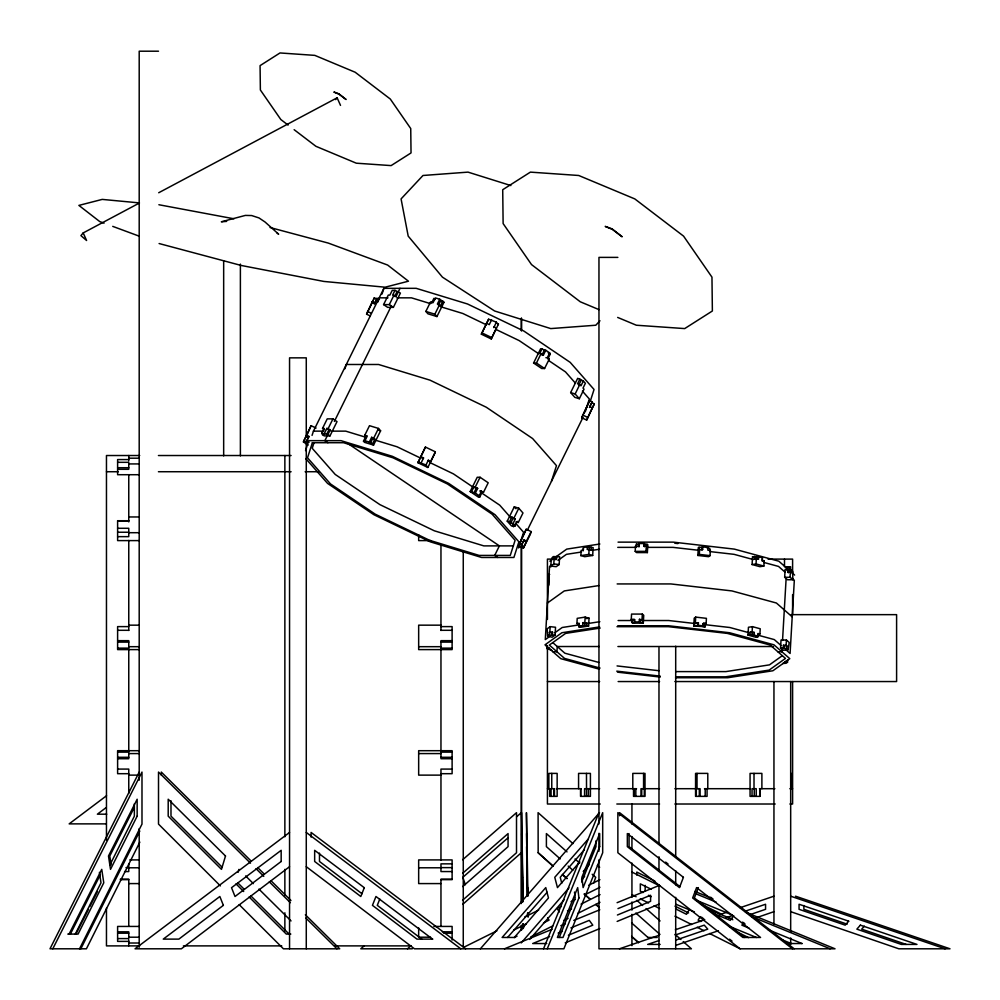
<?xml version="1.0" encoding="UTF-8"?>
<svg xmlns="http://www.w3.org/2000/svg" width="1000" height="1000" viewBox="0 0 1000 1000"><rect width="100%" height="100%" fill="white"/><g stroke="black" fill="none" stroke-linecap="round" stroke-linejoin="round"><path stroke-width="1.5" d="M527.525 895L527.562 887.613L527.7 895.4M550.837 566.062L551.138 560.825L552.125 557.625L553.55 556.6L559.625 556.712L559.163 564.55L556.2 566.675L550.837 566.062L553.8 563.938L559.163 564.55M547.575 636.013L547.2 628.775L550.175 626.65L555.538 627.263L555.087 635.1L552.112 637.225L547.575 636.013L549.012 635L555.087 635.1M551.812 650.413L546.987 648.55L546.475 645.35M549.012 635L549.862 631.875L552.55 632.188L552.4 634.8M556.938 556.4L556.075 559.525L553.4 559.212L553.55 556.6M549.862 631.875L550.175 626.65M553.8 563.938L554.1 558.713L556.788 559.012M551.688 635.3L552.55 632.188M556.075 559.525L556.225 556.912M576.912 623.562L577.212 618.337L585.15 617.112L589.05 618.175L588.6 626.013L580.662 627.238L578.713 626.712L578.862 624.1L576.912 623.562L579.138 623.225L578.987 625.837L580.938 626.362L578.713 626.712M580.85 555.625L581.15 550.4L583.375 550.062L583.525 547.438L587.337 546.85L593.138 547.625L592.688 555.462L584.75 556.688L580.85 555.625L588.787 554.4L592.688 555.462M583.1 550.925L583.25 548.312M582.8 625.25L582.95 622.638L586.8 622.875L586.65 625.487L578.987 625.837M587.337 546.85L587.188 549.462L591.038 549.7L591.188 547.087M584.75 625.775L584.9 623.162L586.8 622.875M584.85 622.337L585.15 617.112M588.787 554.4L589.288 547.388M631.263 619.3L631.562 614.075L642.337 614.075L643.737 615.3L643.288 623.138L632.513 623.138L631.263 619.3L634.288 619.3L634.837 622.525L631.812 622.525M638.675 543.525L643.85 543.525L647.825 544.75L647.375 552.587L636.6 552.587L635.2 551.362L635.5 546.138L639.225 546.75L638.675 543.525L638.525 546.138M639.375 544.138L636.35 544.138L636.2 546.75L635.5 546.138M642.588 622.525L639.312 621.912L639.462 619.3L642.738 619.913L643.288 623.138M644.55 544.138L644.4 546.75L643.85 543.525M640.013 622.525L639.462 619.3M642.038 619.3L642.337 614.075M647.375 552.587L645.975 551.362L646.275 546.138L643.7 546.138M647.125 544.138L646.975 546.75L646.275 546.138M705.225 626.712L693.763 626.013L694.212 618.175L695.7 617.112L706.425 618.337L706.125 623.562L702.825 623.8L702.663 626.425L705.225 626.712L705.387 624.1M697.85 555.462L698.3 547.625L702.788 546.9L707.95 547.5L707.8 550.112L710.362 550.4L710.062 555.625L708.575 556.688L697.85 555.462L699.325 554.4L710.062 555.625M694.5 625.487L694.65 622.875L698.4 622.688L698.25 625.3L693.763 626.013M699.038 547.087L698.888 549.7L702.638 549.513L702.788 546.9M695.4 622.337L695.7 617.112M699.325 554.4L699.638 549.175M697.513 625.825L698.4 622.688M702.05 547.438L701.9 550.05L702.638 549.513M702.663 626.425L703.562 623.275L706.125 623.562M704.488 627.238L704.712 623.325M748 635.1L748.45 627.263L752.425 626.65L760.225 628.775L759.925 634L757.938 634.3L757.788 636.912L755.812 637.225L748 635.1L754.15 635.087L757.913 636.1L758.062 633.488L759.925 634M752.087 564.55L752.537 556.712L758.7 556.688L762.45 557.712L762.3 560.325L764.163 560.825L763.863 566.062L759.9 566.675L752.087 564.55L756.05 563.938L763.863 566.062M749.987 634.8L750.138 632.188L752.113 631.875L754.3 632.475L754.15 635.087M756.712 557L756.562 559.612L754.375 559.012L754.525 556.4M752.113 631.875L752.425 626.65M756.05 563.938L756.35 558.713L758.538 559.3L758.7 556.688M752.175 635.388L752.325 632.775L754.3 632.475M762.337 558.525L762.175 561.138L764.163 560.825M780.575 647.862L781.038 640.025L786.425 640.025L789.212 642.475L788.1 649.725L783.375 650.312L780.575 647.862L786.75 648.55L788.1 649.725M784.663 577.3L785.125 569.462L791.287 570.15L792.638 571.325L792.85 579.75L787.463 579.75L784.663 577.3L790.05 577.3L792.85 579.75M782.038 649.137L781.888 651.75L777.837 651.75M782.537 640.425L786.162 577.925M783.275 647.862L783.425 645.25L786.125 645.25L786.9 645.938L786.75 648.55M788.6 570.15L788.45 572.762L787.663 572.075L787.812 569.462M784.062 648.55L784.212 645.938L783.425 645.25M786.125 645.25L786.425 640.025M790.05 577.3L790.362 572.075L787.663 572.075M791.287 570.15L791.137 572.762L790.362 572.075M782.688 663.475L786.075 663.275L787.513 662.25L787.663 659.638M238.088 872.35L238.988 869.362M308.137 445.1L303.438 441.95L303.863 440.625L311.112 425.688L316.062 428.062M311.112 425.688L306.875 435.238M303.863 440.625L306.337 441.812L308.888 436.4L306.413 435.213M306.337 441.812L308.888 436.4M305.55 450.613L308.738 440.662L341.025 440.662L392.362 456.312L448.738 483.413L495.062 514.712L518.9 541.825L513.9 557.475L481.6 557.475L430.275 541.825L373.888 514.712L327.575 483.413L305.712 458.562M312.062 435.4L313.438 431.138L383.888 288.325L416.175 288.325L467.5 303.975L523.888 331.075L570.2 362.375L594.05 389.487L590.4 400.863M313.988 442.8L312.225 448.3L335.225 474.45L379.913 504.637L434.3 530.788L483.825 545.887L513.413 545.887M344.938 368.762L346.312 364.487L378.6 364.487L429.938 380.138L486.312 407.25L532.625 438.55L556.475 465.65L551.462 481.3M370.3 315.963L366.587 314.188L372.175 301.913L374.65 303.1L374.438 303.762L371.962 302.575L372.175 301.913M373.888 299.125L374.312 297.812L376.788 299L374.438 303.762M376.788 299L376.987 298.337L379.462 299.538M377.812 302.113L379.188 297.838L387.987 297.838M382.062 294.012L383.888 288.325M417.95 462.725L425.438 447.062L435.337 451.825L434.888 453.2L427.85 467.475L417.95 462.725L425.438 447.062M418.162 462.038L425.925 464.963L427.85 467.475M420.737 456.587L423.512 457.912L423.288 458.6L420.513 457.275M430.637 461.35L428.275 460.213L428.05 460.9L430.412 462.038L435.337 451.825M498.512 323.975L491.25 338.95L481.35 334.188L488.612 319.212L496.375 322.15L498.3 324.663M486.262 323.975L486.488 323.288L489.263 324.625L491.613 319.862M488.612 319.212L481.35 334.188M491.25 338.95L496.388 328.05L494.025 326.912L493.8 327.6L496.375 322.15M496.163 328.738L496.388 328.05M518.312 546.263L526.237 529.225L531.188 531.613L530.3 534.362L523.475 547.987L518.312 546.263L526.237 529.225M518.587 547.95L523.6 532.3L515.65 523.263M523.888 546.663L521.413 545.475L524.012 539.938L526.487 541.125L523.475 547.987M521.413 545.475L524.012 539.938M591.862 402.65L594.338 403.85L586.663 420.1L581.712 417.725L589.637 400.7L592.112 401.887L589.513 407.413L592.112 401.887M585.25 411.812L589.35 399L582.4 391.1M589.637 400.7L581.712 417.725M586.663 420.1L592.238 407.837L589.763 406.65M592.238 407.837L591.987 408.6L594.338 403.85M593.65 883.2L595.7 877.312L592.188 874.262M698.337 887.613L694.375 897.962L744.638 937.463M379.787 899.025L377.287 905.35L421.775 939.112M559.263 937.463L575.225 897.962L574.5 892.038M581.688 881.95L595.95 846.637L595.95 840.837M543.538 948.8L598.962 812.675M547.263 948.8L602.688 812.675L602.688 852.75L563.888 948.8L414.438 948.8L306.275 866.7M371.962 302.575L374.312 297.812M303.438 441.95L305.788 437.188M366.587 314.188L373.3 300.325M374.65 303.1L376.987 298.337M322.537 428.387L327.238 418.862L332.95 418.862L337.013 421.613L329.975 435.9L324.263 435.9L322.225 434.525L323.825 434.525L321.788 433.15L324.137 428.387L322.537 428.387L324.575 429.762M383.587 304.613L388.288 295.087L389.888 295.087L392.238 290.338L394.988 290.338L400.412 293.087L393.375 307.362L387.663 307.362L383.587 304.613L389.3 304.613L393.375 307.362M324.538 433.15L326.887 428.387L330.288 429.762L327.938 434.525L321.788 433.15M394.988 290.338L392.638 295.087L396.037 296.462L400.025 288.325M328.25 428.387L332.95 418.862M389.3 304.613L394 295.087M326.575 434.525L328.925 429.762L330.288 429.762M397.025 291.712L394.675 296.462L396.037 296.462M327.562 435.213L324.888 440.662L327.938 442.713M334.375 421.413L391.225 306.175M364.787 435.213L369.487 425.688L378.5 428.438L380.6 430.812L373.55 445.1L364.538 442.35L363.488 441.163L365.838 436.4L364.787 435.213L367.312 435.975L364.963 440.737L366.012 441.925L363.488 441.163M425.85 311.438L430.538 301.913L433.062 302.688L435.412 297.925L439.75 299.25L444 302.275L436.95 316.562L427.938 313.812L425.85 311.438L434.862 314.188L436.95 316.562M431.587 303.1L433.938 298.337L434.988 299.538M372.5 443.9L369.3 442.062L371.65 437.3L374.85 439.15L372.5 443.9L373.55 445.1M439.75 299.25L437.4 304L440.6 305.85L442.95 301.087M370.35 443.25L372.7 438.488L371.65 437.3M440.8 300.438L438.45 305.2L440.6 305.85M373.8 437.95L378.5 428.438M434.862 314.188L439.562 304.662M420.938 463.363L423.512 457.912M425.7 465.65L428.275 460.213M482.088 492.287L479.738 497.05L478.312 497.05L470.175 491.55L477.225 477.275L480.075 477.275L488.212 482.775L483.512 492.287L480.15 490.975L483.512 492.287M547.325 357.688L549.275 359L544.575 368.512L541.712 368.512L533.587 363.025L540.625 348.738L545.763 350.275L549.675 352.925L547.325 357.688L545.9 357.688M471.613 491.55L473.95 486.788L477.663 488.338L475.312 493.1L470.175 491.55M542.05 348.738L539.7 353.5L543.413 355.037L545.763 350.275M475.387 486.788L480.075 477.275M533.587 363.025L536.438 363.025L541.138 353.5M473.888 493.1L476.238 488.338L477.663 488.338M544.338 350.275L541.987 355.037L543.413 355.037M479.738 497.05L477.8 495.737L479.225 495.737L481.575 490.975M549.675 352.925L548.25 352.925L550.188 354.237L547.837 359L549.275 359M514.85 524.188L513.675 526.575L511.425 525.887L507.238 521.125L514.275 506.85L518.787 508.212L522.975 512.975L518.275 522.5L516.025 521.812M570.638 392.587L577.688 378.312L583.362 381.012L585.375 383.312L583.025 388.062L584.025 389.2L579.338 398.725L574.825 397.35L570.638 392.587L575.15 393.963L579.338 398.725M512.913 523.837L509.487 521.812L511.838 517.05L515.262 519.075L512.913 523.837L514.925 526.125L517.275 521.362L518.275 522.5M579.938 379L577.587 383.762L581.013 385.775L583.362 381.012M510.662 523.15L513.013 518.387L511.838 517.05M578.763 385.087L581.112 380.337M514.087 517.737L518.787 508.212M575.15 393.963L579.837 384.45M527.5 529.9L582.975 417.425M526.487 541.125L531.188 531.613M75.3 934.087L100.988 882.8L99.412 872.35M109.763 865.263L134.362 816.162L134.362 803.85M79.538 948.8L141.988 824.1L141.988 772.075L52.787 948.8M80.838 948.8L139.812 831.025M139.838 842.113L86.412 948.8L50 948.8L139.2 772.075M69.075 934.087L101.75 869.362L103.775 882.8L78.088 934.087L67.787 934.087M70.375 934.087L100.262 874.862M134.25 807.537L109.787 856L111.125 864.912M75.95 934.087L88.462 909.3M89.85 906.538L97.5 891.4M689.262 909.675L686.475 914.312L675.612 908.875M700.238 916.637L698.125 920.138L700.913 921.538M733.713 915.588L730.225 920.362L712.925 913.225M743.637 922.763L741.875 925.175L749.05 928.138M83.2 232.925L80.925 235.625L86.587 240.5L83.2 232.925L139.475 202.975M335.625 99.612L337.137 97.8L340.513 105.388M579.825 861.85L557.463 887.613L554.763 877.312L588 839.338M521.188 942.938L568.987 887.887M583.237 871.488L589.338 864.463M529.688 939.425L564.275 899.6M581.562 879.688L584.625 876.175M480.363 948.8L599.513 812.675M507.575 937.463L547.163 892.25M584.4 849.7L560.225 877.312L561.763 883.2M864.325 926.15L861.688 929.15L906.175 944.412M599.963 320.763L595.8 325.225L550.75 328.587L494.613 310.988L442.438 277.15L408.2 236.125L401.075 198.912L422.975 175.487L468.025 172.125L510.863 185.562M462.713 886.587L508.062 846.637L508.062 833.587L462.688 873.25M407.488 948.8L411 945.7M462.587 900.25L516.512 852.75L516.512 812.675L462.65 859.75M462.688 904.388L521.3 852.75M364.3 945.725L360.788 948.8L412.275 948.8M516.613 816.762L521.3 812.675M508.2 837.663L462.825 877.312L465.337 884.663M289.55 866.7L181.375 948.8L135.05 948.8L289.55 832.45M106.55 795.725L69.162 823.875L106.237 823.875M105.988 807.7L97.387 814.188L106.75 814.188M549.837 561.2L552.263 559.475M554.675 557.75L566.737 549.113L599.862 544M553.4 559.212L554.1 558.713M551.95 564.7L549.538 566.425L545.3 639.587L550.125 636.138M557.987 560.388L566.438 554.338L581.487 552.013M547.425 603.013L564.312 590.925L598.95 585.575M554.95 632.688L562.2 627.5L578.763 624.95M707.95 547.5L707.212 548.025L709.775 548.312L709.625 550.925L710.362 550.4M702.825 623.8L703.562 623.275M782 655.9L769.475 664.862L725.888 671.6L676.038 671.6M785.65 661.35L784.825 661.95L787.513 662.25M158.7 192.75L337.137 97.8M517.05 936.15L514.275 937.537L548.475 897.962L545.763 887.613L502.125 937.463L515.1 937.463M543.475 922.925L549.038 920.138L547.625 917.812M567.475 910.913L571.55 908.875M581.05 904.125L600.05 894.613M530.625 937L552.812 925.888M563.913 920.337L568.075 918.263M577.775 913.4L599.963 902.3M463.5 947.412L496.912 930.825M524.75 917L538.663 910.088M588.775 885.2L599.913 879.675M513.775 930.075L526.2 923.9M561.337 906.45L557.2 908.512L559.288 911.988M570.988 901.663L575.125 899.613M586.15 894.137L599.938 887.288M568.387 935.238L592.788 925.175L589.275 920.362L570.887 927.887M617.413 915.013L650.588 901.325L650.588 895.263L617.962 908.612M565.225 942.85L599.837 928.562M617.15 921.425L658.975 904.163M504.475 948.8L552.125 929.287M560.788 925.738L565.112 923.962M573.775 920.425L599.775 909.775M617.1 902.688L658.975 885.537M549.663 936.575L532.688 943.538L546.737 943.538M558.15 933.1L562.4 931.363M676.188 939.987L707.763 929.15L704.25 925.15L675.238 935.025M751.137 914.262L765.562 909.312L765.562 904.262L745.125 911.225M676.012 945.288L718.4 930.738M756.413 917.688L773.95 911.675M619.45 948.8L659.175 935.263M675.362 929.75L704.788 919.737M719.5 914.725L726.862 912.212M740.1 907.712L773.95 896.188M659.275 940.462L647.663 944.412L660.15 944.412M726.15 917.688L731.988 915.7M589.138 550L591.038 549.7M592.038 550.388L599.562 549.225M754.375 559.012L756.35 558.713M586.413 618.587L589.05 618.175M587.8 623.55L599.837 621.688M599.538 626.912L561.888 632.737L545 644.825L560.8 658.675L599.338 669.15M600.188 628.062L565.612 633.4L549.325 645.062L564.562 658.425L600.062 668.075M757.913 636.1L755.925 636.413L757.788 636.912M158.512 51.2L139.2 51.2L139.2 780.2M617.863 257.387L598.962 257.387L598.962 823.938M396.8 297.838L411.475 297.838L430.538 303.65M548.763 354.237L550.188 354.237M313.438 431.138L323.713 431.138M331.05 431.138L345.725 431.138L366.262 437.4M139.688 455.525L106.463 455.525L106.463 840.212M158.425 455.525L291.1 455.525M128.763 458.2L139.162 458.2M128.763 459.575L117.613 459.575L117.613 474.712L138.9 474.712M117.613 462.325L128.763 462.325L128.763 469.312L117.613 469.312M128.763 463.925L139.162 463.925M117.613 467.713L128.763 467.713M106.463 471.725L118.35 471.725M158.425 471.725L291.1 471.725M305.15 471.725L319.2 471.725M128.763 516.962L139.162 516.962M128.763 520.725L117.613 520.725L117.613 540.6L138.9 540.6M117.613 520.913L128.763 520.913M117.613 528.288L128.763 528.288L128.763 536.65L117.613 536.65M117.613 532.238L128.763 532.238M128.763 532.7L139.162 532.7M430.825 540.6L418.663 540.6L418.663 534.875M618.05 542.137L673.275 542.137L734.362 549.113L778.825 561.2L788.988 570.112M617.75 547.362L636.15 547.362M646.888 547.362L672.962 547.362L698.938 550.325M635.2 551.362L645.975 551.362M552.825 559.1L547.425 559.1L547.425 619.438M768.025 559.1L792.6 559.1L792.6 574.412M549.675 566.75L551.075 566.75M785.713 566.75L790.588 566.75L790.588 569.812M549.675 574.412L548.862 574.412L548.862 585.125M617.163 583.938L670.85 583.938L731.938 590.925L776.4 603.013L792.212 616.862M791.287 614.65L896.6 614.65L896.6 681.55L674.9 681.55M631.962 619.913L634.987 619.913M640.163 619.913L642.738 619.913M618.112 620.525L631.912 620.525M642.65 620.525L668.725 620.525L694.7 623.488M634.138 621.912L639.312 621.912M128.763 625.163L139.162 625.163M440.962 625.163L418.663 625.163L418.663 649.6L452.113 649.6L452.113 626.613L440.962 626.613M617.812 625.75L668.425 625.75L729.525 632.737L773.988 644.825L789.788 658.675L772.887 670.763L727.712 677.738L675.562 677.738M128.763 626.613L117.613 626.613L117.613 649.6L138.9 649.6M616.987 626.675L668.388 626.675L727.325 633.4L770.225 645.062L785.462 658.425L769.163 670.088L725.588 676.825L675.738 676.825M117.613 630.3L128.763 630.3M440.962 630.3L452.113 630.3M117.613 640.662L128.763 640.662L128.763 648.138L117.613 648.138M452.113 640.662L440.962 640.662L440.962 648.138L452.113 648.138M117.613 642.113L128.763 642.113M440.962 642.113L452.113 642.113M784.212 645.938L786.9 645.938M599.25 646.525L557.25 646.525L556.938 651.75L552.9 651.75M617.913 646.525L773.475 646.525M128.763 646.688L139.162 646.688M418.663 646.688L440.962 646.688M546.987 648.55L549.688 648.55L549.012 647.962M547.425 681.55L599.637 681.55M618.15 681.55L659.562 681.55M138.9 750.7L117.613 750.7L117.613 773.688L128.763 773.688M117.613 752.138L128.763 752.138L128.763 758.725L117.613 758.725M452.113 752.138L440.962 752.138L440.962 758.725L452.113 758.725M128.763 753.575L139.162 753.575M418.663 753.575L440.962 753.575M117.613 757.288L128.763 757.288M440.962 757.288L452.113 757.288M117.613 769.087L128.763 769.087L128.763 793.325M452.113 769.087L440.962 769.087L440.962 860.062M440.962 773.688L452.113 773.688L452.113 750.7L418.663 750.7L418.663 775.125L440.962 775.125M128.763 775.125L139.162 775.125M547.425 788.7L550.438 788.7M556.45 788.7L581.025 788.7M588.787 788.7L599.637 788.7M618.15 788.7L636.538 788.7M659.562 788.7L641 788.7L641 796.363M674.9 788.7L700.037 788.7L700.037 796.363M704.488 788.7L750.138 788.7M759.412 788.7L774.862 788.7M789.9 788.7L792.6 788.7M600.262 804.013L547.425 804.013L547.425 645.837M616.825 804.013L659.562 804.013M674.9 804.013L775.212 804.013M789.9 804.013L792.6 804.013L792.6 681.55M129.775 859.912L138.9 859.912M452.113 863.85L440.962 863.85L440.962 871.562L452.113 871.562M125.975 867.625L128.763 867.625M440.962 867.625L452.113 867.625M128.763 867.788L139.162 867.788M418.663 867.788L440.962 867.788M124.575 871.562L128.763 871.562L128.763 863.85M120.4 879.163L128.763 879.163L128.763 926.325M452.113 879.163L440.962 879.163L440.962 926.325M120.4 879.65L128.763 879.65M440.962 879.65L452.113 879.65L452.113 859.912L418.663 859.912L418.663 883.587L440.962 883.587M128.763 883.587L139.162 883.587M138.9 926.438L117.613 926.438L117.613 941.388L128.763 941.388M433.862 926.438L452.113 926.438L452.113 940.037M117.613 931.812L128.763 931.812L128.763 938.587L117.613 938.587M442.35 931.812L452.113 931.812M117.613 933.2L128.763 933.2M443.75 933.2L452.113 933.2M290.812 934.087L286.312 934.087L249.15 896.988M128.763 937.2L139.162 937.2M430.55 937.2L418.663 937.2L418.663 927.887M647.85 937.463L657.225 937.463M432.7 939.112L416.95 939.112L372.45 905.35L375.962 896.5L432.55 939.112M128.763 943.012L139.162 943.012M786.375 943.538L802.125 943.538M139.688 945.888L106.463 945.888L106.463 908.138M183.4 945.888L281.737 945.888M334.812 945.888L411.3 945.888M138.975 202.862L102.225 199.4L78.888 205.4L99.7 221.55L104.05 223.162M158.875 204.737L233.938 218.787M226.663 221.388L221.337 221.788L245.362 215.413L251.675 215.55L259 217.938L265.075 222.025L278.663 234.213L276.887 232.85M674.788 543.225L677.887 543.587M709.625 551.55L734.062 554.338L753.325 559.575M694.65 622.875L697.663 623.212M703.863 624.538L729.825 627.5L749.087 632.75M698.25 625.3L703.413 625.887M549.163 632.388L551.838 632.688M617.062 665.925L658.938 670.713M616.763 671.15L660.188 676.112M617.487 672.163L660.25 677.05M270.062 227.525L328.25 243.075L387.638 265.05L408.45 281.2L385.112 287.2L323.875 281.438L241.15 265.45L159.1 243.538M752.537 556.712L755.138 557.413M763.7 562.4L778.525 566.425L785.3 572.362M750.138 632.188L752.325 632.775M757.987 635.163L774.287 639.587L781.062 645.537M582.95 622.638L584.9 623.162M586.65 625.487L588.6 626.013M598.888 662.45L564.862 653.2L552.888 642.7M440.138 301.1L444 302.275M440.812 306.788L462.812 313.488L486.188 324.725M378.025 430.025L380.6 430.812M372.7 438.488L374.85 439.15M375.062 440.075L397.062 446.788L420.438 458.025M364.963 440.737L369.3 442.062M513.013 518.387L515.262 519.075M507.238 521.125L509.487 521.812M514.925 526.125L512.675 525.438L513.675 526.575M795.5 896.188L950 948.8L898.838 948.8L790.675 911.675M790.675 896.188L945.175 948.8M847.15 924.163L803.888 909.312L803.888 905.525M112.737 226.375L138.812 236.025M694.963 891.45L710.85 897.95M745.5 912.138L835.025 948.8L740.075 948.8L617.863 852.75L617.863 812.675L792.425 948.8M695.913 893.812L716.125 902.087M752.225 916.875L830.188 948.8M695.425 899.9L732.3 915M768.025 929.625L801.975 943.538M707.65 909.062L732.163 919.175M781.15 939.388L791.2 943.538M675.7 904.163L694.438 911.9M729.05 926.188L756.462 937.487M598.975 309.613L580.288 301.8L531.525 264.587L503.125 223.575L502.713 189.725L530.388 172.125L578.725 175.487L634.8 198.912L683.562 236.125L711.963 277.15L712.375 310.988L684.7 328.587L636.35 325.225L617.663 317.425M495.812 329.363L519.188 340.6L538.488 353.638M481.788 332.812L491.688 337.575M367.475 311.438L371.188 313.212M582.587 414.975L587.537 417.362M430.062 462.65L453.438 473.888L474.025 487.8M306.212 435.863L308.688 437.05M523.763 540.712L526.237 541.9M306.55 441.163L309.025 442.35M519.188 543.513L521.663 544.7M654.862 881.062L636.775 872.075L636.775 875.088M700.8 903.863L721.675 914.237M727.237 917L732.812 919.762M631.938 872.075L659.775 885.9M708.5 910.088L711.275 911.475M651.363 889.338L640.325 883.863L640.325 891.213L643.05 892.575M736.137 931.45L748.562 937.613M675.013 906.162L688.587 912.95M648.475 895.288L651.188 896.65M631.938 894.663L636.1 896.737M640.263 898.825L648.587 902.987M654.125 905.763L659.675 908.538M674.938 916.175L691.575 924.5M697.125 927.275L704.05 930.75M709.6 933.525L740.113 948.8M548.775 360.6L565.5 371.9L575.438 383.188M536.438 363.025L544.575 368.512M473.95 486.788L476.238 488.338M480.45 492.15L499.75 505.188L510.688 517.612M475.312 493.1L479.225 495.737M326.887 428.387L328.925 429.762M348.137 443.675L499.387 545.887L494.7 555.413L497.75 557.475M327.938 434.525L329.975 435.9M465.6 948.8L311.1 832.45L311.1 837.125M306.275 832.45L460.775 948.8M361.987 893.737L319.488 861.475L319.488 853.112M288.087 125.075L280.825 119.525L260.375 89.987L260.075 65.625L280 52.95L314.812 55.375L355.175 72.237L390.288 99.025L410.737 128.562L411.037 152.938L391.112 165.6L356.3 163.188L315.925 146.312L294.137 129.688M794.163 948.8L619.587 812.675L619.587 815.75M665.638 862.113L668.075 864.013M710.638 897.2L713.1 899.112M742.6 922.125L745.062 924.038M679.987 886.65L629.075 846.637L629.075 833.587M701.475 917.1L703.925 919.025M729.587 939.188L732.025 941.112M792.375 573.075L794.625 575.05M792.062 578.3L794.325 580.288L790.088 653.45L785.575 649.488M636.35 544.138L637.05 544.75M572.987 843.612L538.088 812.675L538.162 852.75L551.925 865.138M597.362 865.263L599.688 867.325M636.838 900.325L642.638 905.487M646.05 908.575L660.05 920.95M675.062 934.362L680.95 939.513M683.2 941.575L691.4 948.8L598.962 948.8L598.962 859.837M567.013 851.9L546.4 833.587L546.4 846.637L560.212 858.925M575.025 859.013L579.675 863.075M635.85 913.05L659.975 934.412M568.212 866.1L572.8 870.188M631.6 922.913L647.938 937.463M538.162 852.75L553.162 866.175M567 878.562L562.388 874.438L566.925 878.562M584.3 894.062L590.075 899.225L584.225 894.062M599.3 907.487L595.837 904.388L599.225 907.487M638.525 942.6L631.6 936.4L638.438 942.6M251.05 860.987L161.3 772.075L161.3 775.138M257.7 867.575L264.35 874.163M271 880.738L290.95 900.5M305.35 914.775L339.7 948.8L283.412 948.8L239.2 904.663M250.487 863.175L158.512 772.075L158.512 824.1L220.413 885.9M256.025 868.675L263.775 876.35M269.325 881.838L290.375 902.7M305.887 918.062L336.912 948.8M245.637 875.938L253.388 883.625M258.925 889.112L291.038 920.925M222.087 867.188L170.987 816.162L170.987 800.775M237.725 882.8L244.288 889.35M250.837 895.888L289.1 934.087M236.025 883.888L243.675 891.525M514.275 506.85L515.95 508.75M527.962 896.2L526.438 812.675L527.225 896.125M528.275 913.213L528.337 916.312M526.575 833.587L527.312 887.613L526.575 846.637M528.05 914.1L528.1 917.212M527.775 913.15L527.837 916.188M527.537 913.162L527.587 916.263M521.575 812.675L523.188 900.837M523.612 924.05L523.663 927.138M522.95 901.625L522.7 887.613L522.688 901M523.375 925L523.438 928.112M523.112 923.787L523.188 928.35M521.575 852.75L522.475 902.325M522.863 924.013L522.95 928.662M792.6 594.6L792.6 614.788M791.263 773.4L791.263 788.7M790.675 681.55L790.675 932.2M790.675 937.925L790.675 944.412M789.2 566.75L789.2 569.812M786.513 566.75L786.513 569.812M784.5 559.1L784.5 566.75M773.95 681.55L773.95 923.938M761.888 788.7L761.888 773.4L750.062 773.4L750.062 796.363L760 796.363L760 788.7M759.912 788.7L759.912 796.363M756.225 796.363L756.225 788.7L752.038 788.7L752.038 796.363M754.25 788.7L754.25 796.363M754.013 773.4L754.013 788.7M707.788 788.7L707.788 773.4L695.562 773.4L695.562 796.363L707.062 796.363L707.062 788.7M705.212 788.7L705.212 796.363M699.312 788.7L699.312 796.363M697.025 773.4L697.025 788.7M696.3 788.7L696.3 796.363M675.7 646.225L675.7 856.775M675.7 870.812L675.7 884.85M675.7 897.325L675.7 948.8M658.975 647.788L658.975 844.3M658.975 856.775L658.975 870.812M658.975 884.85L658.975 948.8M645.163 885.337L645.163 891.213M644.3 788.7L644.3 796.363M643.575 773.4L643.575 788.7M641.725 788.7L641.725 796.363M635.825 788.7L635.825 796.363M634.237 788.7L634.237 796.363M633.525 788.7L633.525 796.363L645.013 796.363L645.013 773.4L632.8 773.4L632.8 788.7M631.938 803.825L631.938 824.1M631.938 836.562L631.938 849.038M631.938 863.062L631.938 897.362M631.938 901.988L631.938 910.125M631.938 914.312L631.938 945.675M598.962 833.3L598.962 851.2M588.438 796.363L588.438 788.7L584.587 788.7L584.587 796.363M586.475 773.4L586.55 796.363M580.788 788.7L580.788 796.363M580.538 788.7L580.538 796.363L590.413 796.363L590.413 773.4L578.575 773.4L578.575 788.7M554.462 796.363L554.462 788.7L551.075 788.7L551.075 796.363M553.763 788.7L553.763 796.363M551.763 773.4L551.763 788.7M549.675 788.7L549.675 796.363L557.15 796.363L557.15 773.4L548.862 773.4L548.862 788.7M521.575 318.25L521.575 330.737M521.575 546.125L521.575 901.975M521.575 925.387L521.575 930.062M521.3 318.25L521.3 330.737M521.3 546.125L521.3 903.538M521.3 925.387L521.3 930.062M463.263 551L463.263 945.888M440.962 545.087L440.962 630.475M440.962 648.913L440.962 751.388M306.275 437.362L306.275 357.85L289.55 357.85L289.55 948.8M306.275 442.05L306.275 948.8M284.862 455.525L284.862 836.8M284.862 869.362L284.862 895.738M284.862 912.788L284.862 930.85M240.387 264.113L240.387 455.887M223.663 260.988L223.663 455.887M139.2 828.6L139.2 947.237M128.763 455.525L128.763 460.887M128.763 474.663L128.763 521.912M128.763 540.45L128.763 630.475M128.763 648.913L128.763 751.388M128.763 939.875L128.763 945.888M522.513 877.312L522.45 887.613L521.712 833.587L522.513 877.312M225.5 856L221.475 869.362L168.2 816.162L168.2 799.237L225.5 856M312.362 442.713L307.525 457.812L330.538 483.963L375.213 514.163L429.6 540.312L479.125 555.413L510.275 555.413L515.1 540.312L492.1 514.163L447.413 483.963L393.025 457.812L343.512 442.713L312.362 442.713M683.413 877.312L679.475 887.613L627.337 846.637L627.337 833.587L683.413 877.312M696.612 887.613L692.638 897.962L742.913 937.463L760.55 937.463L696.612 887.613M364.288 887.7L360.8 896.5L314.662 861.475L314.662 850.325L364.288 887.7M578.938 897.962L562.987 937.463L557.388 937.463L577.688 887.613L578.938 897.962M599.675 846.637L583.125 887.613L581.875 877.312L599.675 833.587L599.675 846.637M137.15 816.162L110.5 869.362L108.488 856L137.15 799.237L137.15 816.162M848.688 921.175L845.2 925.15L799.062 909.312L799.062 904.262L848.688 921.175M860.375 925.15L856.862 929.15L901.35 944.412L916.963 944.412L860.375 925.15M223.363 905.35L178.875 939.112L163.263 939.112L219.85 896.5L223.363 905.35M281.163 861.475L235.012 896.5L231.525 887.7L281.163 850.325L281.163 861.475M338.775 93.787L333.862 92.025L339.162 94.237L346.075 99.513L338.775 93.787M612.013 228.85L605.2 226.4L612.55 229.475L622.15 236.788L612.013 228.85"/></g></svg>
